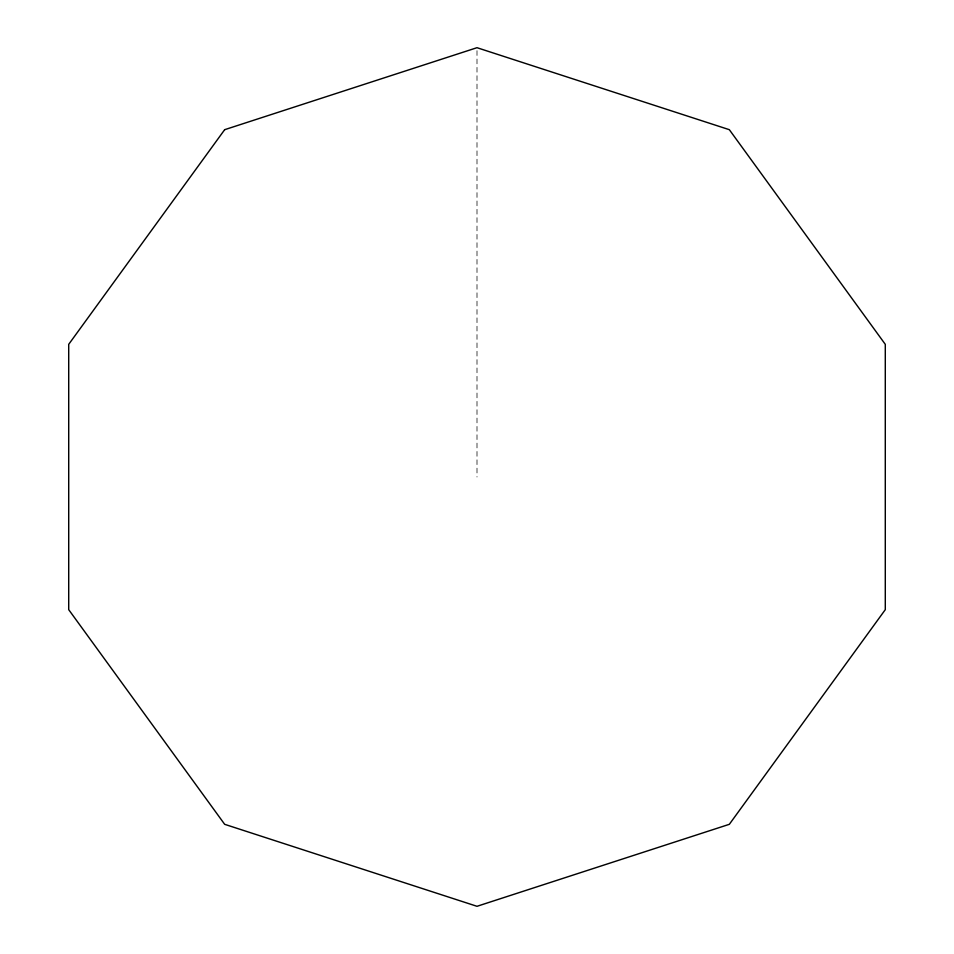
<?xml version="1.0" encoding="UTF-8"?>
<svg xmlns="http://www.w3.org/2000/svg" width="954" height="954" viewBox="0 0 954 954"><rect width="100%" height="100%" fill="white"/><g stroke="black" fill="none" stroke-linecap="round" stroke-linejoin="round"><path stroke-width="0.72" stroke-dasharray="4.77 3.58" d="M477 50.681L477 477"/><path stroke-width="1.43" d="M224.667 129.684L68.712 344.334L68.712 609.666L224.667 824.316L477 906.3L729.333 824.316L885.288 609.666L885.288 344.334L729.333 129.684L477 47.7L224.667 129.684"/></g></svg>
